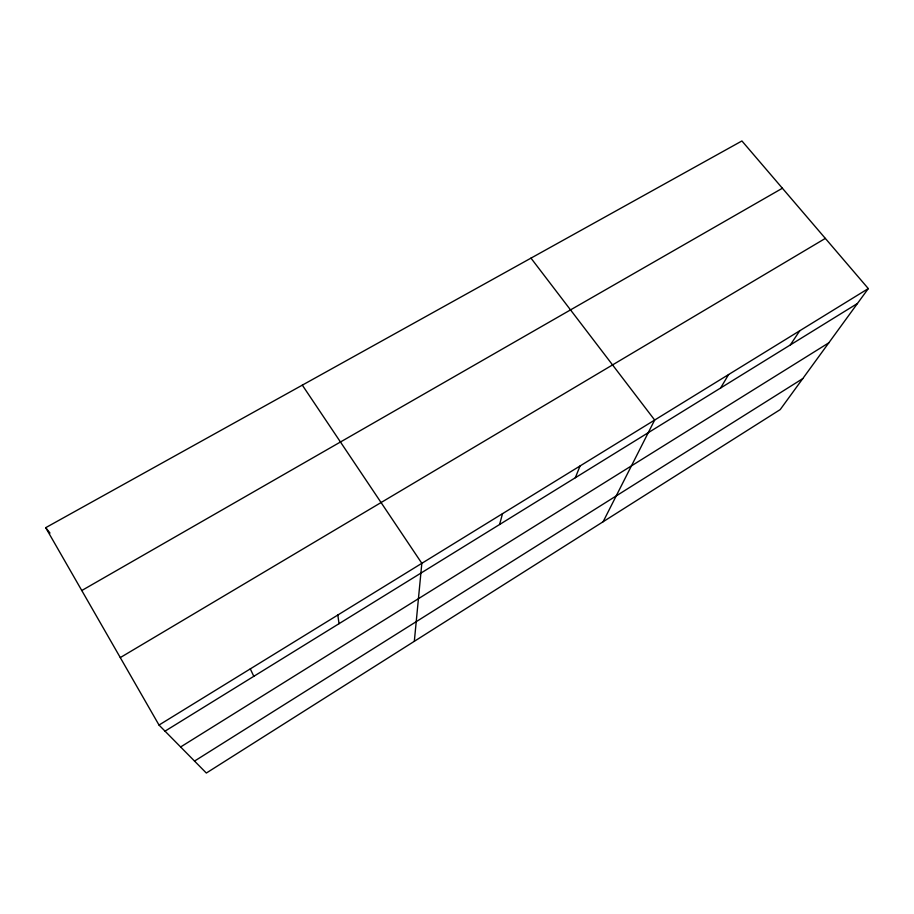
<?xml version="1.0" encoding="UTF-8"?>
<svg xmlns="http://www.w3.org/2000/svg" width="914" height="914" viewBox="0 0 914 914"><rect width="100%" height="100%" fill="white"/><g stroke="black" fill="none" stroke-linecap="round" stroke-linejoin="round"><path stroke-width="1.37" d="M414.328 641.308L421.834 563.321L302.317 385.137M499.592 524.51L502.506 513.668M575.329 477.736L580.059 465.946M603.114 521.745L654.664 420.04L530.977 258.125M720.598 388.016L728.607 374.534M790.279 344.978L799.773 330.742M868.3 288.584L780.213 409.586L206.335 773.038L159.013 725.053L45.7 527.675L741.917 140.962L868.3 288.584L159.013 725.053M194.533 761.076L802.743 378.625M180.629 746.966L828.827 342.807M165.023 731.154L857.435 303.494M120.282 657.589L825.342 238.405M81.78 590.524L782.395 188.238M45.7 527.675L49.996 533.068M250.299 668.877L253.806 676.314M337.826 615.008L339.025 623.691"/></g></svg>
